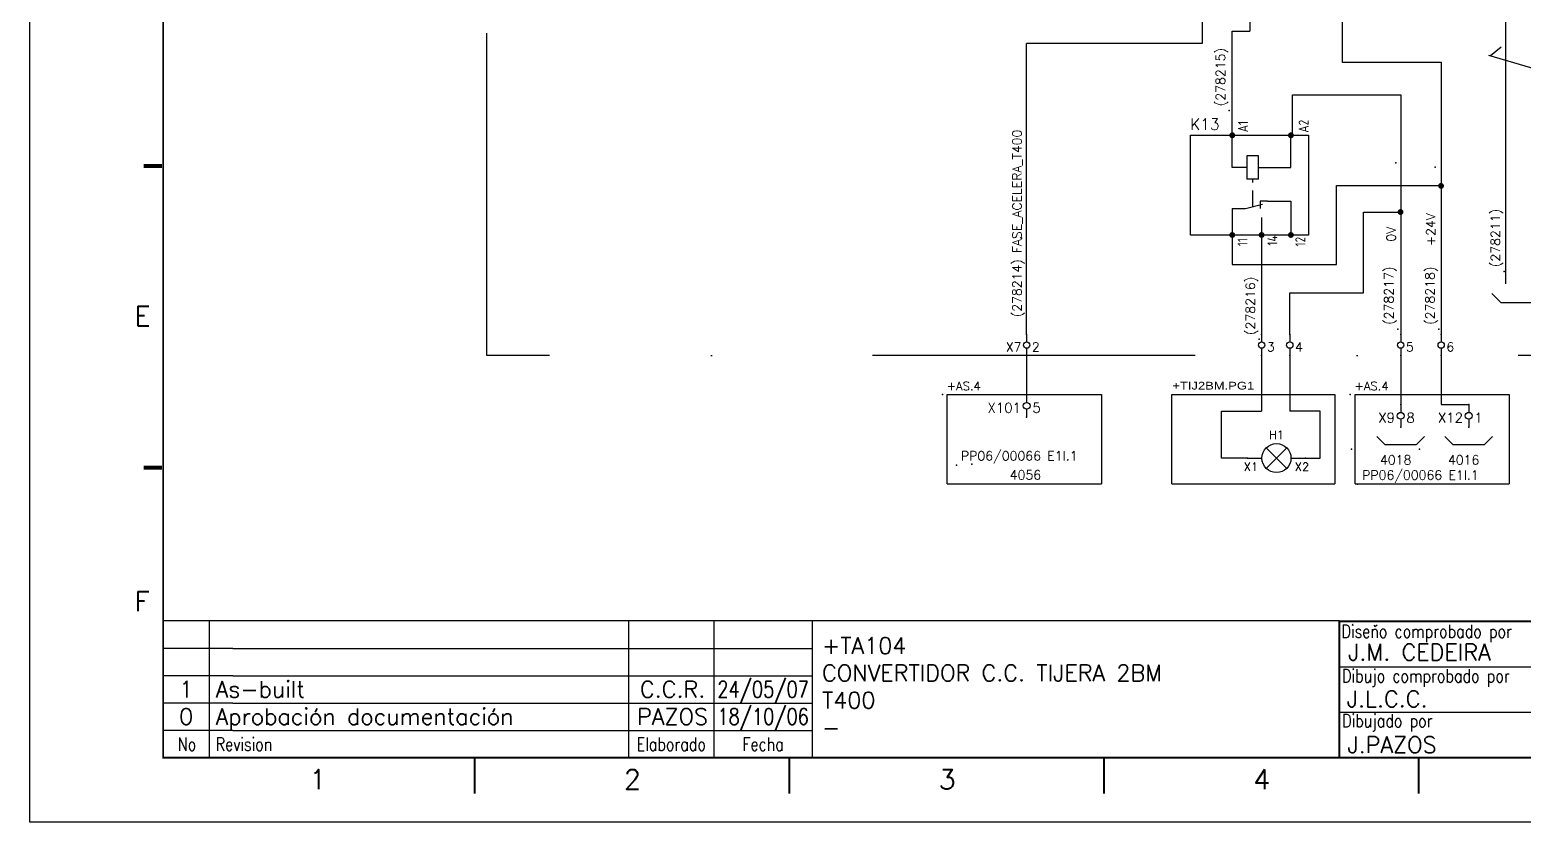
# Model space of a CAD drawing. Extents: x -25 to 1044, y -25744 to 292.
# Drawn here: x 547.6 to 779.1, y -25297.6 to -25174.7 of the extents above; entities that cross this region are included whole.
import ezdxf
from ezdxf.enums import TextEntityAlignment as Align

# ---------------------------------------------------------------- set-up
doc = ezdxf.new("R2010")
doc.units = 0
doc.header["$LTSCALE"] = 10
doc.header["$MEASUREMENT"] = 0
doc.linetypes.add('DASHDOT', pattern=[1, 0.5, -0.25, 0, -0.25])
doc.linetypes.add('HIDDEN', pattern=[0.375, 0.25, -0.125])
doc.layers.get('0').update_dxf_attribs({"linetype": 'CONTINUOUS'})
for name, color, linetype in [('1', 7, 'CONTINUOUS'), ('10', 5, 'CONTINUOUS'), ('2', 7, 'CONTINUOUS'), ('6', 7, 'DASHDOT'), ('8', 1, 'CONTINUOUS'), ('9', 6, 'CONTINUOUS'), ('ATRIBUTOS', 6, 'CONTINUOUS'), ('DIBUJO', 7, 'CONTINUOUS'), ('NODE', 7, 'CONTINUOUS')]:
    doc.layers.add(name, color=color, linetype=linetype)
doc.styles.add('DIN', font='DIN.shx', dxfattribs={"width": 0.85})
doc.styles.add('HELVETICA', font='HELV.SHX')
doc.styles.add('LABEL', font='SIMPLEX', dxfattribs={"width": 0.8, "height": 4})
doc.styles.add('ROMANS', font='romans')
doc.styles.get("Standard").update_dxf_attribs({"font": 'simplex'})

# ---------------------------------------------------------------- blocks, each defined once
blk = doc.blocks.new('ITEM')
at = {"layer": 'ATRIBUTOS', "style": 'HELVETICA', "width": 1.2}
blk.add_attdef('ITEM', (0, 1.25), '', height=2.5, dxfattribs=at)
blk = doc.blocks.new('NOD', base_point=(237.5, 170))
at = {"layer": 'NODE'}
blk.add_point((237.5, 170), dxfattribs=at)
blk = doc.blocks.new('$081001')
at = {"layer": '2'}
for p, q in [((0, 0), (3.75, 0)), ((4.85, -2.65), (10.15, 2.65)), ((4.85, 2.65), (10.15, -2.65)), ((11.25, 0), (15, 0))]:
    blk.add_line(p, q, dxfattribs=at)
blk.add_circle((7.5, 0), 3.75, dxfattribs=at)
for p in [(0, 0), (15, 0)]:
    blk.add_blockref('NOD', p, dxfattribs=at)
at = {"layer": '8'}
blk.add_attdef('1A', text='', height=2.15, dxfattribs=at).set_placement((2.75, -3.32), align=Align.RIGHT)
blk.add_attdef('2A', (12.25, -3.32), '', height=2.15, dxfattribs=at)
at = {"layer": '9'}
blk.add_attdef('ID', text='', height=2.15, dxfattribs=at).set_placement((7.5, 4.93), align=Align.CENTER)
blk = doc.blocks.new('$$PLD12C')
for p, q in [((0, 2.5), (0, 0.75)), ((0, -0.75), (0, -2.5))]:
    blk.add_line(p, q)
at = {"layer": '2'}
blk.add_circle((0, 0), 0.75, dxfattribs=at)
for p in [(0, 2.5), (0, -2.5)]:
    blk.add_blockref('NOD', p, dxfattribs=at)
at = {"layer": '8'}
blk.add_attdef('*A', (1.25, -1.5), '', height=2.15, dxfattribs=at)
at = {"layer": '9'}
blk.add_attdef('ID', text='', height=2.15, dxfattribs=at).set_placement((-1.25, -1.5), align=Align.RIGHT)
blk = doc.blocks.new('$PP313')
at = {"layer": '2'}
blk.add_blockref('NOD', (0, 0), dxfattribs=at)
at = {"layer": '8'}
blk.add_attdef('1A', (1, -3.325), '', height=2.15, dxfattribs=at)
at = {"layer": '9'}
blk.add_attdef('ID', (1, 1), '', height=2.15, dxfattribs=at)
blk = doc.blocks.new('newcajec')
at = {"layer": '1'}
for p, q in [((179.4, 20.85), (0.13, 20.85)), ((7, 20.85), (7, 0)), ((71, 20.85), (71, 0)), ((84, 20.85), (84, 0.09)), ((99, 20.85), (99, 0)), ((184.64, 20.18), (184.81, 20.01)), ((184.81, 20.01), (185.18, 20.25)), ((10.6, 16.64), (0, 16.64)), ((10.6, 16.64), (99, 16.64)), ((179.4, 13.87), (215.2, 13.87)), ((10.6, 12.48), (0, 12.48)), ((10.6, 12.48), (99, 12.48)), ((10.6, 8.32), (0, 8.32)), ((10.6, 8.32), (99, 8.32)), ((179.4, 6.93), (267.63, 6.93)), ((10.6, 4.16), (0, 4.16)), ((10.6, 4.16), (99, 4.16))]:
    blk.add_line(p, q, dxfattribs=at)
at = {"layer": '1', "const_width": 0.3}
blk.add_lwpolyline([(0, 0), (0, 272.5), (383, 272.5), (383, 0)], close=True, dxfattribs=at)
at = {"layer": '1'}
for points in [[(-2.99, 90.23, 0.6, 0.6, 0), (-0.18, 90.23, 0.6, 0.6, 0)], [(-2.99, 44.23, 0.6, 0.6, 0), (-0.18, 44.23, 0.6, 0.6, 0)], [(383, 20.8, 0.3, 0.3, 0), (179.4, 20.8, 0.3, 0.3, 0), (179.4, 0, 0.3, 0.3, 0)], [(47.5, -5.5, 0.3, 0.3, 0), (47.5, -0.09, 0.3, 0.3, 0)], [(95.5, -5.5, 0.3, 0.3, 0), (95.5, -0.09, 0.3, 0.3, 0)], [(143.5, -5.5, 0.3, 0.3, 0), (143.5, -0.09, 0.3, 0.3, 0)], [(191.5, -5.5, 0.3, 0.3, 0), (191.5, -0.09, 0.3, 0.3, 0)]]:
    blk.add_lwpolyline(points, format="xyseb", dxfattribs=at)
at = {"layer": '1', "style": 'ROMANS'}
for s, p in [('E', (-4.37, 65.84)), ('F', (-4.37, 22.34)), ('1', (22.29, -4.82)), ('2', (70.29, -4.82)), ('3', (118.29, -4.82)), ('4', (166.29, -4.82))]:
    blk.add_text(s, height=3, dxfattribs=at).set_placement(p)
at = {"layer": '1', "style": 'LABEL', "width": 0.8}
for s, p in [('Diseno comprobado por', (179.73, 18.27)), ('Dibujo comprobado por', (179.81, 11.47)), ('Dibujado por', (179.83, 4.64)), ('No', (2.23, 1.05)), ('Revision', (8, 1.05))]:
    blk.add_text(s, height=2, dxfattribs=at).set_placement(p)
for s, p in [('Elaborado', (77.5, 1.05)), ('Fecha', (91.5, 1.05))]:
    blk.add_text(s, height=2, dxfattribs=at).set_placement(p, align=Align.CENTER)
at = {"layer": '10', "style": 'ROMANS'}
for tag, p in [('REV41', (3.5, 18.74)), ('REV43', (77.7, 18.74)), ('REV31', (3.5, 14.58)), ('REV33', (77.7, 14.58)), ('REV21', (3.5, 10.42)), ('REV23', (77.7, 10.42)), ('REV11', (3.5, 6.27)), ('REV13', (77.7, 6.27))]:
    blk.add_attdef(tag, text='', height=2.5, dxfattribs=at).set_placement(p, align=Align.MIDDLE)
for tag, p, height in [('REV42', (8, 17.49), 2.5), ('SHEETNAME1', (100.5, 15.83), 2.5), ('DOCUMENTTYPE', (216.43, 16.8), 2.5), ('NOTA', (305.32, 15.8), 3), ('DESIGNCHECK', (180.74, 14.83), 2.5), ('REV32', (8, 13.33), 2.5), ('SHEETNAME2', (100.5, 11.67), 2.5), ('OBJECT', (216.43, 12.4), 2.5), ('REV22', (8, 9.17), 2.5), ('ORDER', (305.32, 7.3), 4.5), ('SHEETNAME3', (100.5, 7.51), 2.5), ('DRAWINGCHECK', (180.53, 7.71), 2.5), ('CUSTOMER', (216.43, 8.08), 2.5), ('REV12', (8, 5.01), 2.5), ('SHEETNAME4', (100.5, 3.35), 2.5), ('DOCUMENT_ID', (305.32, 0.93), 4.4), ('USER', (180.63, 0.71), 2.5), ('DEPARTMENT', (271.93, 1.05), 2.5)]:
    blk.add_attdef(tag, p, '', height=height, dxfattribs=at)
for tag, width, p, p2 in [('REV44', 1.221199, (84.53, 17.49), (98.48, 17.49)), ('REV34', 1.221199, (84.53, 13.33), (98.48, 13.33)), ('REV24', 1.221199, (84.53, 9.17), (98.48, 9.17)), ('REV14', 1.221199, (84.53, 5.01), (98.48, 5.01)), ('CREATED2', 7.039915, (282.71, 1.05), (301.14, 1.05))]:
    blk.add_attdef(tag, text='', height=2.5, dxfattribs=dict(at, width=width)).set_placement(p, p2, align=Align.FIT)
for tag, p in [('SHEET', (382, 7.43)), ('NEXTSHEET', (382, 0.5))]:
    blk.add_attdef(tag, text='', height=2.5, dxfattribs=at).set_placement(p, align=Align.RIGHT)
blk = doc.blocks.new('PAGINA')
at = {"layer": '2'}
blk.add_blockref('NOD', (-1, -1), dxfattribs=at)
at = {"layer": '8', "style": 'ROMANS'}
blk.add_attdef('NPA', (0, -4.325), '', height=2, dxfattribs=at)
at = {"layer": '9', "style": 'ROMANS'}
blk.add_attdef('NP', (0, 0), '', height=2, dxfattribs=at)

msp = doc.modelspace()

# ---------------------------------------------------------------- linework, layer by layer
for p, q in [((729.4, -25167.87), (729.4, -25176.82)), ((734.05, -25196.07), (734.05, -25191.07)), ((743.14, -25196.07), (743.14, -25191.07)), ((739.51, -25196.07), (743.14, -25196.07)), ((736.1, -25202.43), (738.73, -25201.73)), ((738.37, -25201.3), (738.37, -25202.43)), ((739.51, -25201.3), (738.37, -25201.3)), ((739.51, -25201.3), (743.14, -25201.3)), ((743.14, -25201.3), (743.14, -25206.53)), ((734.05, -25202.43), (736.1, -25202.43)), ((734.05, -25202.43), (734.05, -25206.53)), ((775.67, -25216.98), (774.27, -25215.58)), ((775.67, -25216.98), (790.91, -25216.98)), ((770.71, -25235.09), (770.71, -25236.32)), ((757.7, -25239.02), (756.48, -25237.79)), ((762.62, -25239.02), (763.85, -25237.79)), ((768.25, -25239.02), (767.02, -25237.79)), ((773.17, -25239.02), (774.39, -25237.79)), ((757.7, -25239.02), (762.62, -25239.02)), ((768.25, -25239.02), (773.17, -25239.02))]:
    msp.add_line(p, q)
at = {"color": 3}
for p, q in [((727.59, -25191.07), (745.87, -25191.07)), ((727.59, -25206.53), (727.59, -25191.07)), ((745.87, -25191.07), (745.87, -25206.53)), ((745.87, -25206.53), (727.59, -25206.53))]:
    msp.add_line(p, q, dxfattribs=at)
at = {"linetype": 'Continuous'}
for p, q in [((738.14, -25194.25), (736.33, -25194.25)), ((736.33, -25194.25), (736.33, -25197.89)), ((738.14, -25197.89), (738.14, -25194.25)), ((736.33, -25196.07), (734.05, -25196.07)), ((738.14, -25196.07), (739.51, -25196.07)), ((738.14, -25197.89), (736.33, -25197.89)), ((738.6, -25203.8), (738.6, -25206.07))]:
    msp.add_line(p, q, dxfattribs=at)
at = {"linetype": 'HIDDEN'}
msp.add_line((737.23, -25202.13), (737.23, -25197.89), dxfattribs=at)
at = {"linetype": 'Continuous'}
for points in [[(734.05, -25191.3, 0.455, 0.455, 1), (734.05, -25190.84, 0.455, 0.455, 1)], [(743.14, -25191.3, 0.455, 0.455, 1), (743.14, -25190.84, 0.455, 0.455, 1)], [(766.42, -25199.14, 0.455, 0.455, 1), (766.42, -25198.69, 0.455, 0.455, 1)], [(760.14, -25203.19, 0.455, 0.455, 1), (760.14, -25202.74, 0.455, 0.455, 1)], [(734.05, -25206.75, 0.455, 0.455, 1), (734.05, -25206.3, 0.455, 0.455, 1)], [(738.6, -25206.75, 0.455, 0.455, 1), (738.6, -25206.3, 0.455, 0.455, 1)], [(743.14, -25206.75, 0.455, 0.455, 1), (743.14, -25206.3, 0.455, 0.455, 1)]]:
    msp.add_lwpolyline(points, format="xyseb", close=True, dxfattribs=at)
at = {"layer": '2', "linetype": 'DASHDOT', "ltscale": 10}
for p, q in [((618.46, -25225.23), (618.46, -25051.8)), ((928.49, -25225.23), (618.46, -25225.23))]:
    msp.add_line(p, q, dxfattribs=at)
at = {"layer": '2', "color": 7}
for p, q in [((776.41, -25167.64), (776.41, -25214.1)), ((791.73, -25183.95), (773.84, -25178.7)), ((774.09, -25178.7), (775.73, -25177.38))]:
    msp.add_line(p, q, dxfattribs=at)
at = {"layer": '2'}
for p, q in [((732.36, -25233.84), (738.6, -25233.84)), ((732.36, -25241.12), (732.36, -25233.84)), ((747.66, -25241.12), (747.66, -25233.84)), ((736.4, -25241.12), (732.36, -25241.12)), ((745.4, -25241.12), (747.66, -25241.12))]:
    msp.add_line(p, q, dxfattribs=at)
at = {"layer": '6', "ltscale": 10}
for p, q in [((689.85, -25231.25), (713.75, -25231.25)), ((689.85, -25245.1), (689.85, -25231.25)), ((713.75, -25231.25), (713.75, -25245.1)), ((724.66, -25231.25), (749.93, -25231.25)), ((724.66, -25245.1), (724.66, -25231.25)), ((749.93, -25231.25), (749.93, -25245.1)), ((753.09, -25231.25), (776.99, -25231.25)), ((753.09, -25245.1), (753.09, -25231.25)), ((776.99, -25231.25), (776.99, -25245.1)), ((689.85, -25245.1), (713.75, -25245.1)), ((724.66, -25245.1), (749.93, -25245.1)), ((753.09, -25245.1), (776.99, -25245.1))]:
    msp.add_line(p, q, dxfattribs=at)
at = {"layer": 'DIBUJO'}
for p, q in [((736.76, -25167.87), (736.76, -25174.95)), ((751.09, -25173.32), (751.09, -25179.75)), ((734.05, -25190.84), (734.05, -25174.95)), ((734.05, -25174.95), (736.76, -25174.95)), ((729.4, -25176.82), (702.17, -25176.82)), ((702.17, -25221.97), (702.17, -25176.82)), ((751.09, -25179.75), (766.44, -25179.75)), ((766.44, -25179.75), (766.44, -25210.17)), ((743.37, -25191.07), (743.37, -25184.79)), ((743.37, -25184.79), (760.16, -25184.79)), ((760.16, -25184.79), (760.16, -25210.17)), ((750.2, -25211.1), (750.2, -25198.87)), ((750.2, -25198.87), (766.44, -25198.87)), ((754.39, -25215.47), (754.39, -25203)), ((754.39, -25203), (760.16, -25203)), ((734.05, -25206.53), (734.05, -25211.1)), ((738.6, -25206.53), (738.6, -25223.11)), ((734.05, -25211.1), (750.2, -25211.1)), ((760.16, -25210.17), (760.16, -25221.97)), ((766.44, -25210.17), (766.44, -25221.97)), ((742.97, -25221.97), (742.97, -25215.47)), ((742.97, -25215.47), (754.39, -25215.47)), ((760.16, -25221.97), (760.16, -25221.97)), ((760.16, -25224.74), (760.16, -25232.8)), ((766.44, -25224.67), (766.44, -25232.8)), ((702.17, -25225.23), (702.17, -25232.49)), ((738.6, -25225.23), (738.6, -25233.84)), ((742.97, -25225.23), (742.97, -25233.84)), ((747.66, -25233.84), (742.97, -25233.84)), ((766.44, -25232.8), (770.71, -25232.8))]:
    msp.add_line(p, q, dxfattribs=at)
msp.add_lwpolyline([(547.62, -25000.56), (967.62, -25000.56), (967.62, -25297.56), (547.62, -25297.56), (547.62, -25000.56)], dxfattribs=at)

# ---------------------------------------------------------------- block references
ref = msp.add_blockref('$PP313', (733.59, -25187.23), dxfattribs=dict(xscale=0.6627734800219411, yscale=0.6627734800219411, zscale=0.6627734800219411, rotation=90))
ref.add_attrib('ID', '(278215)', (732.93, -25186.57), dxfattribs={"layer": '9', "height": 1.425, "rotation": 90, "style": 'ROMANS'})
ref = msp.add_blockref('$PP313', (701.38, -25207.03), dxfattribs=dict(xscale=0.656863977113688, yscale=0.656863977113688, zscale=0.656863977113688, rotation=90))
ref.add_attrib('ID', '(278214) FASE_ACELERA_T400', (701.38, -25219.26), dxfattribs={"layer": '9', "height": 1.4123, "rotation": 90, "style": 'ROMANS'})
ref = msp.add_blockref('$PP313', (759.39, -25195.32), dxfattribs=dict(xscale=0.656863977113688, yscale=0.656863977113688, zscale=0.656863977113688, rotation=90))
ref.add_attrib('ID', '0V', (759.39, -25207.55), dxfattribs={"layer": '9', "height": 1.412, "rotation": 90, "style": 'ROMANS'})
ref = msp.add_blockref('$PP313', (765.53, -25196), dxfattribs=dict(xscale=0.656863977113688, yscale=0.656863977113688, zscale=0.656863977113688, rotation=90))
ref.add_attrib('ID', '+24V', (765.53, -25208.24), dxfattribs={"layer": '9', "height": 1.412, "rotation": 90, "style": 'ROMANS'})
ref = msp.add_blockref('$PP313', (776.22, -25212.17), dxfattribs=dict(xscale=0.6627734800219411, yscale=0.6627734800219411, zscale=0.6627734800219411, rotation=90))
ref.add_attrib('ID', '(278211)', (775.56, -25211.51), dxfattribs={"layer": '9', "height": 1.425, "rotation": 90, "style": 'ROMANS'})
ref = msp.add_blockref('$PP313', (738.23, -25222.7), dxfattribs=dict(xscale=0.6627734800219411, yscale=0.6627734800219411, zscale=0.6627734800219411, rotation=90))
ref.add_attrib('ID', '(278216)', (737.57, -25222.04), dxfattribs={"layer": '9', "height": 1.425, "rotation": 90, "style": 'ROMANS'})
ref = msp.add_blockref('$PP313', (759.71, -25221.13), dxfattribs=dict(xscale=0.6627734800219411, yscale=0.6627734800219411, zscale=0.6627734800219411, rotation=90))
ref.add_attrib('ID', '(278217)', (759.05, -25220.46), dxfattribs={"layer": '9', "height": 1.425, "rotation": 90, "style": 'ROMANS'})
ref = msp.add_blockref('$PP313', (766.09, -25221.13), dxfattribs=dict(xscale=0.6627734800219411, yscale=0.6627734800219411, zscale=0.6627734800219411, rotation=90))
ref.add_attrib('ID', '(278218)', (765.43, -25220.46), dxfattribs={"layer": '9', "height": 1.425, "rotation": 90, "style": 'ROMANS'})
ref = msp.add_blockref('PAGINA', (689.76, -25230.6), dxfattribs=dict(xscale=0.6568639771135847, yscale=0.6568639771135847, zscale=0.6568639771135847))
ref.add_attrib('NP', '+AS.4', (689.76, -25230.6), dxfattribs={"layer": '9', "height": 1.314, "style": 'ROMANS'})
at = {"xscale": 0.4800334670120485, "yscale": 0.4800334670120485, "zscale": 0.6000418337647795}
msp.add_blockref('ITEM', (724.76, -25231.09), dxfattribs=at).add_auto_attribs({'ITEM': '+TIJ2BM.PG1'})
ref = msp.add_blockref('PAGINA', (753, -25230.6), dxfattribs=dict(xscale=0.6568639771135847, yscale=0.6568639771135847, zscale=0.6568639771135847))
ref.add_attrib('NP', '+AS.4', (753, -25230.6), dxfattribs={"layer": '9', "height": 1.314, "style": 'ROMANS'})
ref = msp.add_blockref('PAGINA', (691.98, -25241.48), dxfattribs=dict(xscale=0.7101860728231372, yscale=0.7101860728231372, zscale=0.7101860728231372))
ref.add_attrib('NP', 'PP06/00066 E1I.1', (691.98, -25241.48), dxfattribs={"layer": '9', "height": 1.4204, "style": 'ROMANS'})
ref = msp.add_blockref('PAGINA', (753.25, -25239.04), dxfattribs=dict(xscale=0.7101860728231372, yscale=0.7101860728231372, zscale=0.7101860728231372))
ref.add_attrib('NPA', '4018', (756.95, -25242.11), dxfattribs={"layer": '8', "height": 1.42, "style": 'ROMANS'})
ref = msp.add_blockref('PAGINA', (763.8, -25239.04), dxfattribs=dict(xscale=0.7101860728231372, yscale=0.7101860728231372, zscale=0.7101860728231372))
ref.add_attrib('NPA', '4016', (767.49, -25242.11), dxfattribs={"layer": '8', "height": 1.42, "style": 'ROMANS'})
ref = msp.add_blockref('PAGINA', (694.4, -25241.36), dxfattribs=dict(xscale=0.7101860728231372, yscale=0.7101860728231372, zscale=0.7101860728231372))
ref.add_attrib('NPA', '4056', (699.55, -25244.43), dxfattribs={"layer": '8', "height": 1.42, "style": 'ROMANS'})
ref = msp.add_blockref('PAGINA', (754.18, -25244.47), dxfattribs=dict(xscale=0.7101860728231372, yscale=0.7101860728231372, zscale=0.7101860728231372))
ref.add_attrib('NP', 'PP06/00066 E1I.1', (754.18, -25244.47), dxfattribs={"layer": '9', "height": 1.4204, "style": 'ROMANS'})
at = {"layer": '2', "color": 7}
ref = msp.add_blockref('newcajec', (568.29, -25287.56), dxfattribs=dict(at, xscale=1.016513761467893, yscale=1.016513761467893, zscale=1.016513761467893))
ref.add_attrib('REV24', '24/05/07', dxfattribs={"layer": '10', "height": 2.541, "style": 'ROMANS', "width": 0.728168}).set_placement((654.22, -25278.23), (668.4, -25278.23), align=Align.FIT)
ref.add_attrib('SHEETNAME3', 'T400', (670.45, -25279.93), dxfattribs={"layer": '10', "height": 2.541, "style": 'ROMANS'})
ref.add_attrib('SHEETNAME2', 'CONVERTIDOR C.C. TIJERA 2BM', (670.45, -25275.7), dxfattribs={"layer": '10', "height": 2.5413, "style": 'ROMANS'})
ref.add_attrib('SHEETNAME1', '+TA104', (670.45, -25271.47), dxfattribs={"layer": '10', "height": 2.541, "style": 'ROMANS'})
ref.add_attrib('USER', 'J.PAZOS', (751.91, -25286.84), dxfattribs={"layer": '10', "height": 2.541, "style": 'ROMANS'})
ref.add_attrib('DRAWINGCHECK', 'J.L.C.C.', (751.81, -25279.72), dxfattribs={"layer": '10', "height": 2.541, "style": 'ROMANS'})
ref.add_attrib('DESIGNCHECK', 'J.M. CEDEIRA', (752.02, -25272.48), dxfattribs={"layer": '10', "height": 2.5413, "style": 'ROMANS'})
ref.add_attrib('REV22', 'As-built', (576.43, -25278.23), dxfattribs={"layer": '10', "height": 2.541, "style": 'ROMANS'})
ref.add_attrib('REV12', 'Aprobación documentación', (576.43, -25282.46), dxfattribs={"layer": '10', "height": 2.5413, "style": 'ROMANS'})
ref.add_attrib('REV21', '1', dxfattribs={"layer": '10', "height": 2.54, "style": 'ROMANS'}).set_placement((571.85, -25276.96), align=Align.MIDDLE)
ref.add_attrib('REV11', '0', dxfattribs={"layer": '10', "height": 2.54, "style": 'ROMANS'}).set_placement((571.85, -25281.19), align=Align.MIDDLE)
ref.add_attrib('SHEETNAME4', '-', (670.45, -25284.16), dxfattribs={"layer": '10', "height": 2.54, "style": 'ROMANS'})
ref.add_attrib('REV14', '18/10/06', dxfattribs={"layer": '10', "height": 2.541, "style": 'ROMANS', "width": 0.728168}).set_placement((654.22, -25282.46), (668.4, -25282.46), align=Align.FIT)
ref.add_attrib('REV23', 'C.C.R.', dxfattribs={"layer": '10', "height": 2.541, "style": 'ROMANS'}).set_placement((647.28, -25276.96), align=Align.MIDDLE)
ref.add_attrib('REV13', 'PAZOS', dxfattribs={"layer": '10', "height": 2.541, "style": 'ROMANS'}).set_placement((647.28, -25281.19), align=Align.MIDDLE)
for p, xscale, yscale, zscale, values in [((702.17, -25223.6), 0.6513222271171393, 0.6513222271171393, 0.6513222271171393, {'ID': 'X7', '*A': '2'}), ((738.6, -25223.6), 0.6513222271171817, 0.6513222271171817, 0.6513222271171817, {'*A': '3'}), ((742.97, -25223.6), 0.6513222271171817, 0.6513222271171817, 0.6513222271171817, {'*A': '4'}), ((760.16, -25223.6), 0.6513222271171393, 0.6513222271171393, 0.6513222271171393, {'*A': '5'}), ((766.44, -25223.6), 0.6513222271171393, 0.6513222271171393, 0.6513222271171393, {'*A': '6'}), ((702.17, -25233.02), 0.7041944614641098, 0.7041944614641098, 0.7041944614641098, {'ID': 'X101', '*A': '5'}), ((760.16, -25234.56), 0.7041944614641098, 0.7041944614641098, 0.7041944614641098, {'ID': 'X9', '*A': '8'}), ((770.71, -25234.56), 0.7041944614641098, 0.7041944614641098, 0.7041944614641098, {'ID': 'X12', '*A': '1'})]:
    msp.add_blockref('$$PLD12C', p, dxfattribs=dict(at, xscale=xscale, yscale=yscale, zscale=zscale)).add_auto_attribs(values)
at = {"layer": '2', "xscale": 0.6000418337646473, "yscale": 0.6000418337646473, "zscale": 0.6000418337646473}
msp.add_blockref('$081001', (736.4, -25241.12), dxfattribs=at).add_auto_attribs({'ID': 'H1', '1A': 'X1', '2A': 'X2'})

# ---------------------------------------------------------------- texts
at = {"color": 1, "style": 'DIN', "width": 0.85}
for s, p in [('A1', (736.5, -25190.6)), ('A2', (745.89, -25190.67))]:
    msp.add_text(s, height=1.555, rotation=90, dxfattribs=at).set_placement(p)
for s, p in [('11', (736.42, -25207)), ('14', (741.06, -25206.59)), ('12', (745.39, -25206.82))]:
    msp.add_text(s, height=1.555, rotation=90, dxfattribs=at).set_placement(p, align=Align.RIGHT)
at = {"layer": '2', "color": 6}
msp.add_text('K13', height=1.749, dxfattribs=at).set_placement((727.51, -25190.23))

doc.saveas('drawing.dxf')
